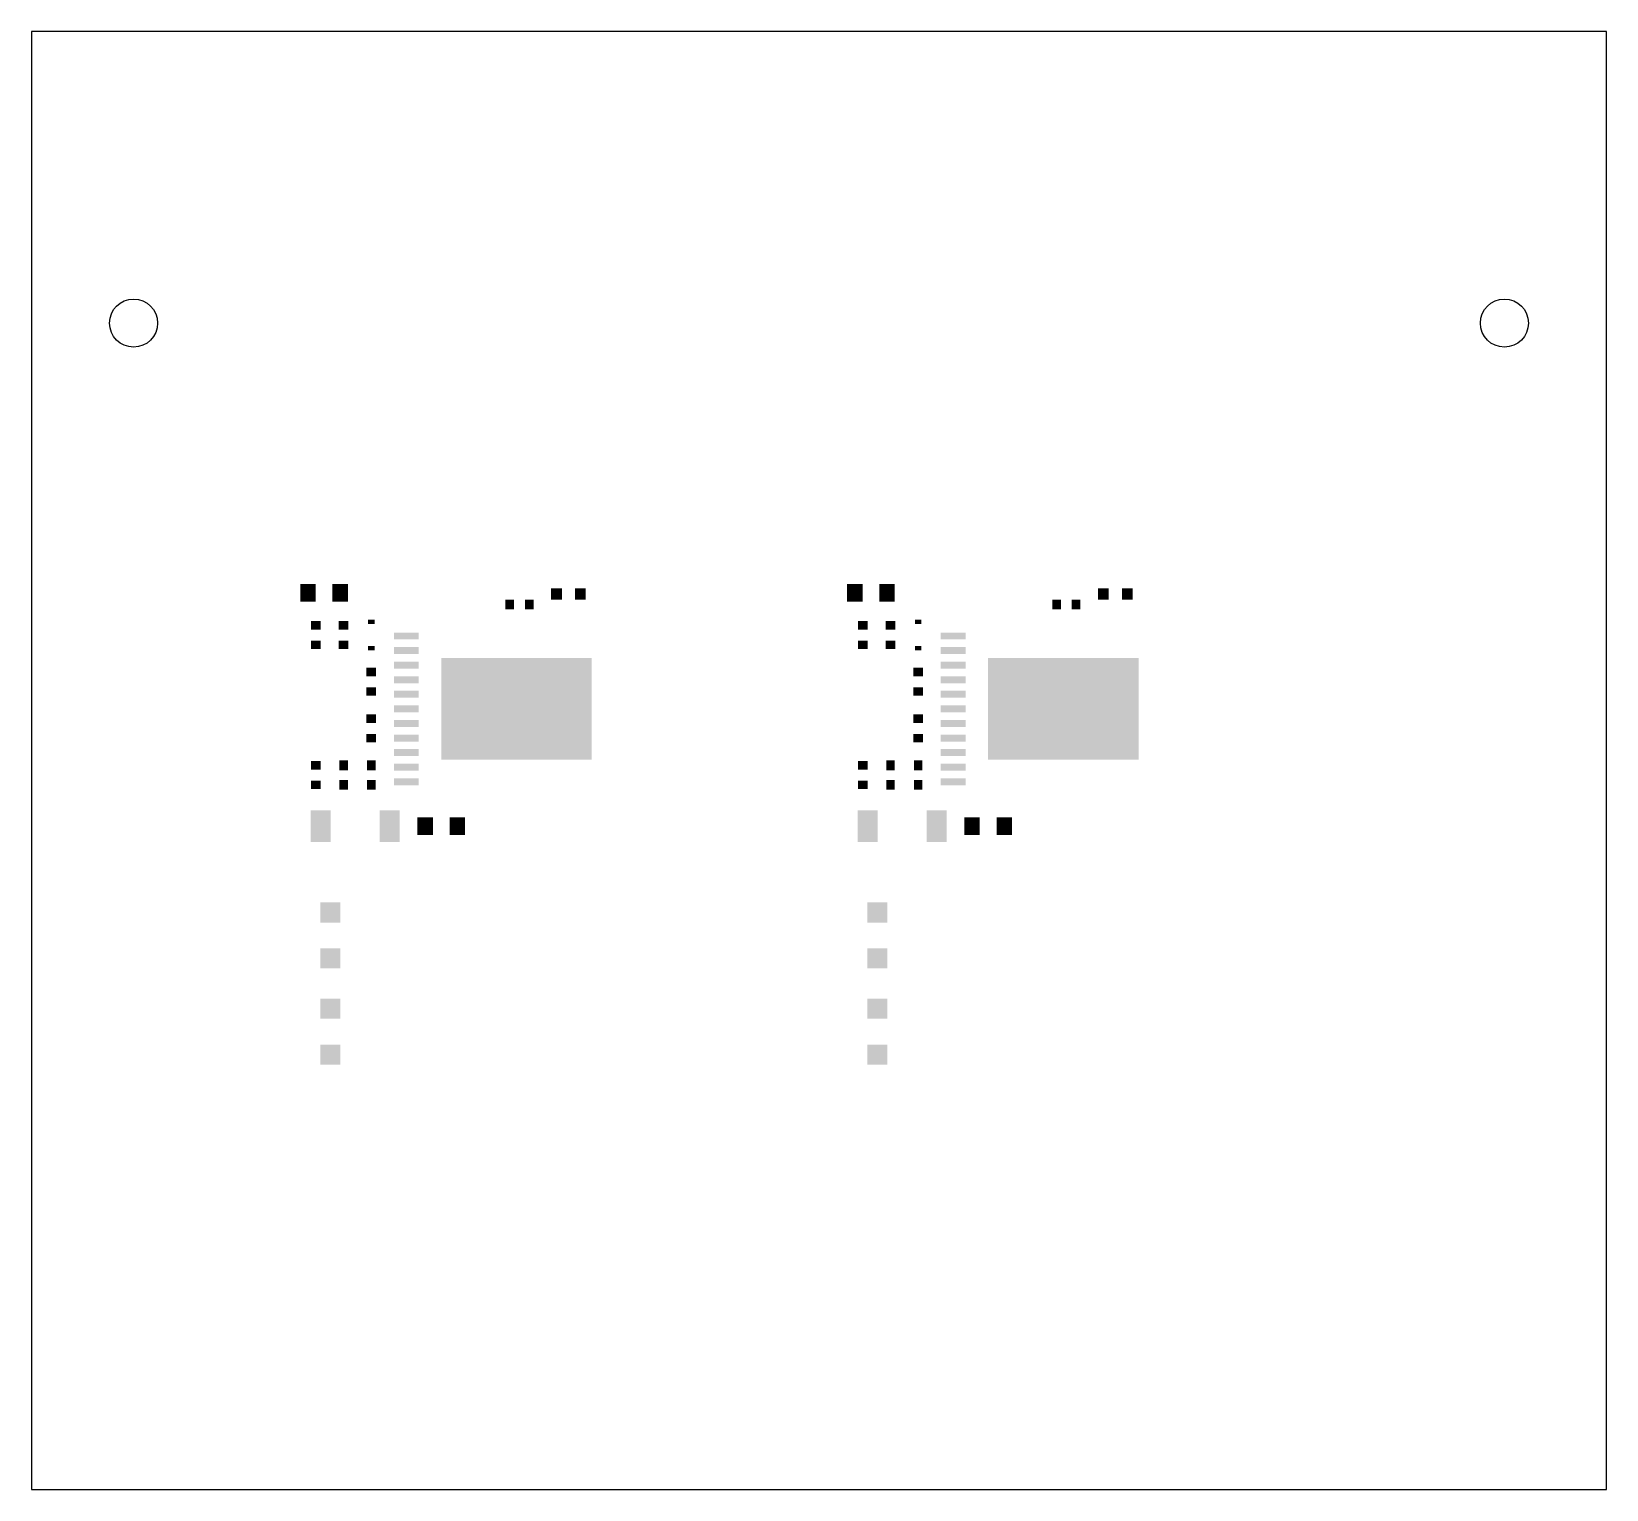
# Model space of a CAD drawing. Extents: x 3.94 to 9.34, y 0 to 5.
import ezdxf

# ---------------------------------------------------------------- set-up
doc = ezdxf.new("R2010")
doc.units = 0
doc.header["$MEASUREMENT"] = 0
doc.layers.get('0').update_dxf_attribs({"linetype": 'CONTINUOUS'})
doc.layers.add('31', color=251, linetype='CONTINUOUS')

# ---------------------------------------------------------------- blocks, each defined once
blk = doc.blocks.new('RECT')
blk.add_solid([(-0.5, -0.5), (0.5, -0.5), (-0.5, 0.5), (0.5, 0.5)])

msp = doc.modelspace()

# ---------------------------------------------------------------- linework, layer by layer
msp.add_lwpolyline([(3.9426, 0), (9.3426, 0), (9.3426, 5), (3.9426, 5)], close=True)
for centre in [(4.2926, 4), (8.9926, 4)]:
    msp.add_circle(centre, 0.0825)

# ---------------------------------------------------------------- block references
at = {"layer": '31'}
for p, xscale, yscale, rotation in [((4.8905, 3.075), 0.052992, 0.060866, 180), ((5.0007, 3.075), 0.052992, 0.060866, 180), ((6.7655, 3.075), 0.052992, 0.060866, 180), ((6.8757, 3.075), 0.052992, 0.060866, 180), ((5.5821, 3.035), 0.02937, 0.033307, 180), ((5.6491, 3.035), 0.02937, 0.033307, 180), ((7.4571, 3.035), 0.02937, 0.033307, 180), ((7.5241, 3.035), 0.02937, 0.033307, 180), ((4.9176, 2.9635), 0.02937, 0.033307, 90), ((5.0126, 2.9635), 0.02937, 0.033307, 270), ((5.1076, 2.9753), 0.014803, 0.022677, 270), ((6.7926, 2.9635), 0.02937, 0.033307, 90), ((6.8876, 2.9635), 0.02937, 0.033307, 270), ((6.9826, 2.9753), 0.014803, 0.022677, 270), ((5.2276, 2.927), 0.0239, 0.0849, 270), ((7.1026, 2.927), 0.0239, 0.0849, 270), ((4.9176, 2.8965), 0.02937, 0.033307, 90), ((5.0126, 2.8965), 0.02937, 0.033307, 270), ((5.1076, 2.8847), 0.014803, 0.022677, 270), ((5.2276, 2.877), 0.0239, 0.0849, 270), ((6.7926, 2.8965), 0.02937, 0.033307, 90), ((6.8876, 2.8965), 0.02937, 0.033307, 270), ((6.9826, 2.8847), 0.014803, 0.022677, 270), ((7.1026, 2.877), 0.0239, 0.0849, 270), ((5.1076, 2.8035), 0.02937, 0.033307, 270), ((5.2276, 2.827), 0.0239, 0.0849, 270), ((6.9826, 2.8035), 0.02937, 0.033307, 270), ((7.1026, 2.827), 0.0239, 0.0849, 270), ((5.2276, 2.777), 0.0239, 0.0849, 270), ((7.1026, 2.777), 0.0239, 0.0849, 270), ((5.1076, 2.7365), 0.02937, 0.033307, 270), ((5.2276, 2.727), 0.0239, 0.0849, 270), ((6.9826, 2.7365), 0.02937, 0.033307, 270), ((7.1026, 2.727), 0.0239, 0.0849, 270), ((5.1076, 2.6435), 0.02937, 0.033307, 90), ((5.2276, 2.677), 0.0239, 0.0849, 270), ((6.9826, 2.6435), 0.02937, 0.033307, 90), ((7.1026, 2.677), 0.0239, 0.0849, 270), ((5.2276, 2.627), 0.0239, 0.0849, 270), ((7.1026, 2.627), 0.0239, 0.0849, 270), ((5.1076, 2.5765), 0.02937, 0.033307, 90), ((5.2276, 2.577), 0.0239, 0.0849, 270), ((5.2276, 2.527), 0.0239, 0.0849, 270), ((6.9826, 2.5765), 0.02937, 0.033307, 90), ((7.1026, 2.577), 0.0239, 0.0849, 270), ((7.1026, 2.527), 0.0239, 0.0849, 270), ((4.9176, 2.4835), 0.02937, 0.033307, 270), ((5.0126, 2.4835), 0.033307, 0.02937, 90), ((5.1076, 2.4835), 0.033307, 0.02937, 270), ((5.2276, 2.477), 0.0239, 0.0849, 270), ((6.7926, 2.4835), 0.02937, 0.033307, 270), ((6.8876, 2.4835), 0.033307, 0.02937, 90), ((6.9826, 2.4835), 0.033307, 0.02937, 270), ((7.1026, 2.477), 0.0239, 0.0849, 270), ((4.9176, 2.4165), 0.02937, 0.033307, 270), ((5.0126, 2.4165), 0.033307, 0.02937, 90), ((5.1076, 2.4165), 0.033307, 0.02937, 270), ((5.2276, 2.427), 0.0239, 0.0849, 270), ((6.7926, 2.4165), 0.02937, 0.033307, 270), ((6.8876, 2.4165), 0.033307, 0.02937, 90), ((6.9826, 2.4165), 0.033307, 0.02937, 270), ((7.1026, 2.427), 0.0239, 0.0849, 270), ((5.2925, 2.275), 0.052992, 0.060866, 180), ((5.4027, 2.275), 0.052992, 0.060866, 180), ((7.1675, 2.275), 0.052992, 0.060866, 180), ((7.2777, 2.275), 0.052992, 0.060866, 180), ((4.9676, 1.9787), 0.06874, 0.06874, 90), ((6.8426, 1.9787), 0.06874, 0.06874, 90), ((4.9676, 1.8213), 0.06874, 0.06874, 270), ((6.8426, 1.8213), 0.06874, 0.06874, 270), ((4.9676, 1.6487), 0.06874, 0.06874, 90), ((6.8426, 1.6487), 0.06874, 0.06874, 90), ((4.9676, 1.4913), 0.06874, 0.06874, 270), ((6.8426, 1.4913), 0.06874, 0.06874, 270)]:
    msp.add_blockref('RECT', p, dxfattribs=dict(at, xscale=xscale, yscale=yscale, rotation=rotation))
for p, xscale, yscale in [((5.7426, 3.071), 0.037, 0.039), ((5.8246, 3.071), 0.037, 0.039), ((7.6176, 3.071), 0.037, 0.039), ((7.6996, 3.071), 0.037, 0.039), ((5.6056, 2.677), 0.5160000000000001, 0.349), ((7.4806, 2.677), 0.5160000000000001, 0.349), ((4.9345, 2.275), 0.06874, 0.10811), ((5.1707, 2.275), 0.06874, 0.10811), ((6.8095, 2.275), 0.06874, 0.10811), ((7.0457, 2.275), 0.06874, 0.10811)]:
    msp.add_blockref('RECT', p, dxfattribs=dict(at, xscale=xscale, yscale=yscale))

doc.saveas('drawing.dxf')
